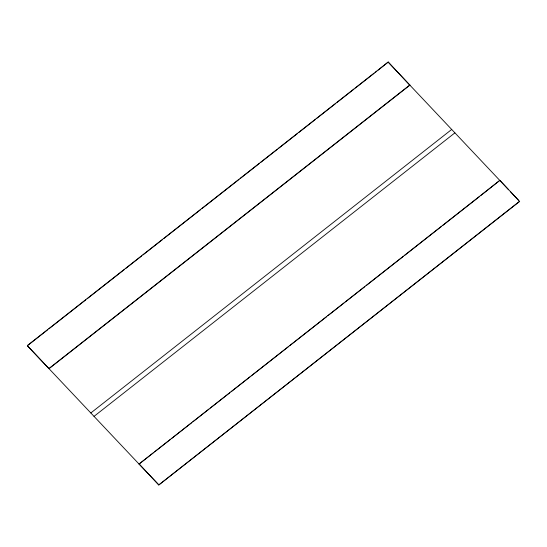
<?xml version="1.0" encoding="UTF-8"?>
<svg xmlns="http://www.w3.org/2000/svg" width="547" height="547" viewBox="0 0 547 547"><rect width="100%" height="100%" fill="white"/><g stroke="black" fill="none" stroke-linecap="round" stroke-linejoin="round"><path stroke-width="0.82" d="M27.35 345.54L388.22 62.03L409.894 85.175L49.025 368.678L27.377 345.745L158.78 484.97L519.65 201.46L499.883 180.339L139.041 464.054L153.153 452.971M28.047 345.219L47.534 329.909M48.881 328.85L85.838 299.818M87.185 298.758L124.148 269.719M125.489 268.666L141.618 255.996M142.958 254.936L162.452 239.627M163.792 238.574L200.756 209.535M202.096 208.482L239.06 179.443M240.406 178.384L259.216 163.601M260.563 162.548L277.363 149.352M278.71 148.292L297.527 133.509M298.867 132.456L315.667 119.253M317.014 118.2L335.831 103.417M337.171 102.364L353.971 89.161M355.318 88.108L374.134 73.325M375.474 72.266L376.821 71.213M378.168 70.153L388.22 62.03M48.998 368.473L409.867 84.963M90.823 412.971L451.692 129.461M94.029 416.37L454.899 132.859M154.493 451.911L170.623 439.241M171.97 438.188L191.457 422.879M192.804 421.819L208.927 409.149M210.274 408.096L229.761 392.78M231.107 391.727L249.924 376.945M251.264 375.892L288.228 346.853M289.568 345.793L326.532 316.761M327.872 315.701L344.001 303.031M345.348 301.978L364.835 286.662M366.182 285.609L403.139 256.57M404.486 255.517L441.443 226.479M442.79 225.426L479.746 196.387M481.093 195.327L499.883 180.339M158.78 484.97L519.623 201.255M388.247 62.235L499.91 180.544M500.491 181.16L508.621 189.775M510.358 191.621L518.488 200.236M139.013 463.849L158.753 484.765"/></g></svg>
